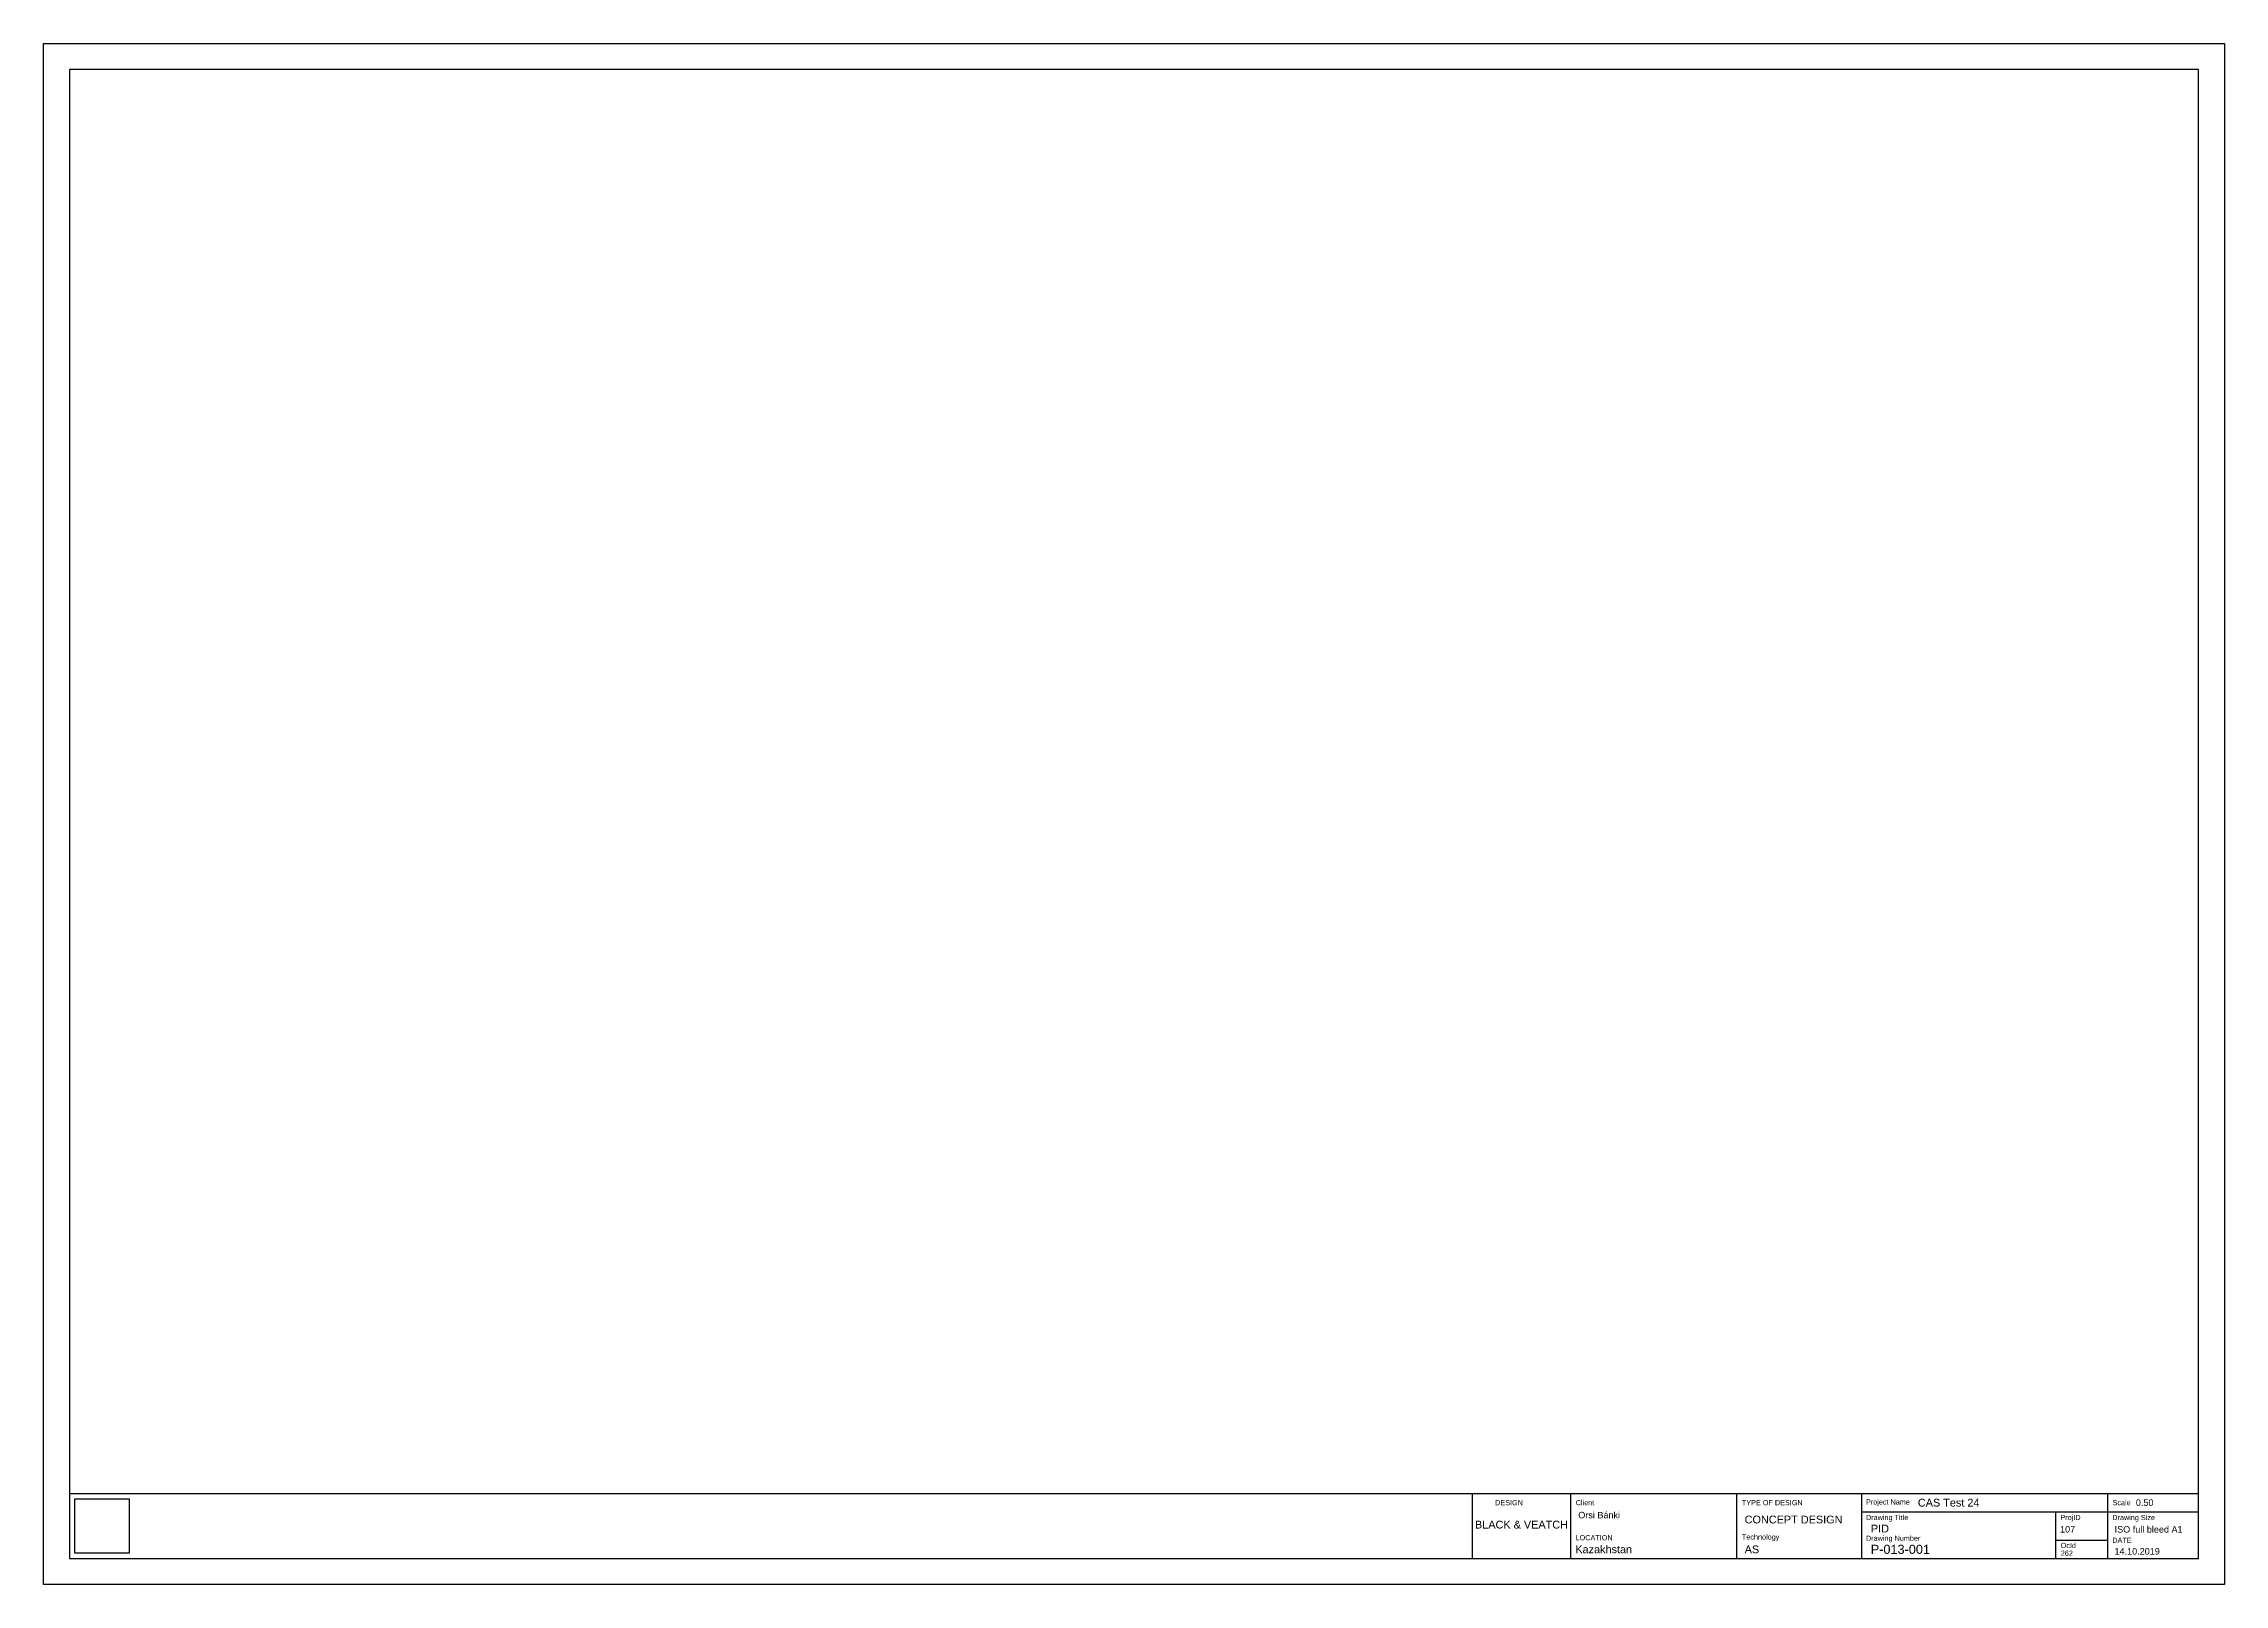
# Paper-space layout 'P-013-001' of a CAD drawing. Header units: millimetres. Extents: x 0 to 841, y 0 to 594.
import ezdxf
from ezdxf.enums import TextEntityAlignment as Align

# ---------------------------------------------------------------- set-up
doc = ezdxf.new("R2010")
doc.units = ezdxf.units.MM
doc.styles.add('arial', font='arial.ttf')
doc.styles.get("Standard").update_dxf_attribs({"font": 'arial.ttf'})
picture_1 = doc.add_image_def('image1.png', size_in_pixel=(96, 96))

# ---------------------------------------------------------------- blocks, each defined once
blk = doc.blocks.new('*U503')
at = {"color": 251, "lineweight": 25, "ltscale": 0.25}
for p, q in [((10, 35), (831, 35)), ((551, 10), (551, 35)), ((589, 10), (589, 35)), ((653, 10), (653, 35)), ((701, 35), (701, 10)), ((796, 10), (796, 35)), ((701, 28), (796, 28)), ((776, 10), (776, 28)), ((796, 28), (831, 28))]:
    blk.add_line(p, q, dxfattribs=at)
at = {"lineweight": 25, "ltscale": 0.25}
blk.add_line((776, 16.99), (796, 16.99), dxfattribs=at)
at = {"color": 251, "lineweight": 25, "ltscale": 0.25, "flags": 128}
for points in [[(0, 594), (841, 594), (841, 0), (0, 0)], [(10, 584), (10, 10), (831, 10), (831, 584)]]:
    blk.add_lwpolyline(points, close=True, dxfattribs=at)
at = {"color": 251, "style": 'arial'}
blk.add_text('CONCEPT DESIGN', height=3, dxfattribs=at).set_placement((656, 25), align=Align.MIDDLE_LEFT)
at = {"color": 251, "insert": (552, 24.54), "char_height": 3, "width": 38, "attachment_point": 1, "style": 'arial'}
blk.add_mtext('BLACK & VEATCH', dxfattribs=at)
at = {"color": 252, "true_color": 0x848484}
for tag, p in [('I18N-PID-0298_001', (559.81, 30.51)), ('I18N-PID-0294_001', (590.81, 30.51)), ('I18N-PID-0306_001', (654.81, 30.51)), ('I18N-PID-0303_001', (702.81, 30.51)), ('I18N-PID-0301_001', (702.81, 24.51)), ('ProjID_001', (777.78, 24.79)), ('I18N-PID-0304_001', (797.81, 30.51)), ('I18N-PID-0300_001', (797.81, 24.51)), ('I18N-PID-0302_001', (590.81, 17.01)), ('I18N-PID-0305_001', (654.74, 17.01)), ('I18N-PID-0299_001', (702.81, 16.51)), ('I18N-PID-0297_001', (797.81, 16.01)), ('OcId_001', (777.86, 14))]:
    blk.add_attdef(tag, p, '', height=2, dxfattribs=at)
at = {"color": 2}
for tag, p, height in [('CLIENT_NAME_001', (591.83, 25.46), 2.5), ('PROJECT_NAME_001', (722.68, 30.44), 3), ('SCALE_001', (806.84, 30.25), 2.5), ('DRAWING_TITLE_001', (704.68, 20.44), 3), ('PROJECT_ID_001', (777.73, 19.96), 2.5), ('DRAWING_SIZE_001', (798.73, 19.96), 2.5), ('REGION_NAME_001', (590.67, 12.44), 3), ('TECHNOLOGY_001', (655.9, 12), 3), ('DRAWING_NUMBER_001', (704.62, 12.26), 3.5), ('OcIdNr_001', (777.86, 11), 2), ('DATE_001', (798.73, 11.5), 2.5)]:
    blk.add_attdef(tag, p, '', height=height, dxfattribs=at)
at = {"color": 2, "flags": 1}
blk.add_attdef('COMPANYID_001', (1.83, 2.03), '', height=3, dxfattribs=at)
at = {"color": 7, "true_color": 0xffffff}
image = blk.add_image(picture_1, insert=(12, 12), size_in_units=(21, 21), dxfattribs=at)
image.dxf.flags = 7

psp = doc.layouts.new('P-013-001')

# ---------------------------------------------------------------- block references
ref = psp.add_blockref('*U503', (0, 0))
ref.add_attrib('DRAWING_TITLE_001', 'PID', (704.68, 20), dxfattribs={"color": 2, "height": 3})
ref.add_attrib('SCALE_001', '0.50', (806.86, 30.27), dxfattribs={"color": 2, "height": 2.5})
ref.add_attrib('PROJECT_NAME_001', 'CAS Test 24', (722.79, 30), dxfattribs={"color": 2, "height": 3})
ref.add_attrib('DRAWING_SIZE_001', 'ISO full bleed A1', (798.67, 19.96), dxfattribs={"color": 2, "height": 2.5})
ref.add_attrib('DATE_001', '14.10.2019', (798.62, 11.49), dxfattribs={"color": 2, "height": 2.5})
ref.add_attrib('DRAWING_NUMBER_001', 'P-013-001', (704.62, 11.77), dxfattribs={"color": 2, "height": 3.5})
ref.add_attrib('CLIENT_NAME_001', 'Orsi Bánki', (591.83, 25.46), dxfattribs={"color": 2, "height": 2.5})
ref.add_attrib('REGION_NAME_001', 'Kazakhstan', (590.69, 12.02), dxfattribs={"color": 2, "height": 3})
ref.add_attrib('TECHNOLOGY_001', 'AS', (656, 12), dxfattribs={"color": 2, "height": 3})
ref.add_attrib('I18N-PID-0305_001', 'Technology', (654.93, 17.29), dxfattribs={"color": 252, "true_color": 0x848484, "height": 2})
ref.add_attrib('I18N-PID-0306_001', 'TYPE OF DESIGN', (654.93, 30.5), dxfattribs={"color": 252, "true_color": 0x848484, "height": 2})
ref.add_attrib('I18N-PID-0294_001', 'Client', (590.86, 30.5), dxfattribs={"color": 252, "true_color": 0x848484, "height": 2})
ref.add_attrib('I18N-PID-0302_001', 'LOCATION', (590.8, 17), dxfattribs={"color": 252, "true_color": 0x848484, "height": 2})
ref.add_attrib('I18N-PID-0298_001', 'DESIGN', (559.78, 30.5), dxfattribs={"color": 252, "true_color": 0x848484, "height": 2})
ref.add_attrib('I18N-PID-0303_001', 'Project Name', (702.78, 30.79), dxfattribs={"color": 252, "true_color": 0x848484, "height": 2})
ref.add_attrib('I18N-PID-0301_001', 'Drawing Title', (702.78, 24.79), dxfattribs={"color": 252, "true_color": 0x848484, "height": 2})
ref.add_attrib('I18N-PID-0299_001', 'Drawing Number', (702.78, 16.79), dxfattribs={"color": 252, "true_color": 0x848484, "height": 2})
ref.add_attrib('I18N-PID-0304_001', 'Scale', (797.87, 30.5), dxfattribs={"color": 252, "true_color": 0x848484, "height": 2})
ref.add_attrib('I18N-PID-0300_001', 'Drawing Size', (797.78, 24.78), dxfattribs={"color": 252, "true_color": 0x848484, "height": 2})
ref.add_attrib('I18N-PID-0297_001', 'DATE', (797.78, 16), dxfattribs={"color": 252, "true_color": 0x848484, "height": 2})
ref.add_attrib('PROJECT_ID_001', '107', (777.62, 19.99), dxfattribs={"color": 2, "height": 2.5})
ref.add_attrib('ProjID_001', 'ProjID', (777.78, 24.79), dxfattribs={"color": 252, "true_color": 0x848484, "height": 2})
ref.add_attrib('OcIdNr_001', '262', (777.92, 11.01), dxfattribs={"color": 2, "height": 2})
ref.add_attrib('OcId_001', 'OcId', (777.86, 14), dxfattribs={"color": 252, "true_color": 0x848484, "height": 2})

# ---------------------------------------------------------------- viewports
at = {"layer": '0'}
psp.add_viewport(center=(420.5, 297), size=(841, 594), view_center_point=(649, 0), view_height=1214.5484, dxfattribs=at)

doc.saveas('drawing.dxf')
